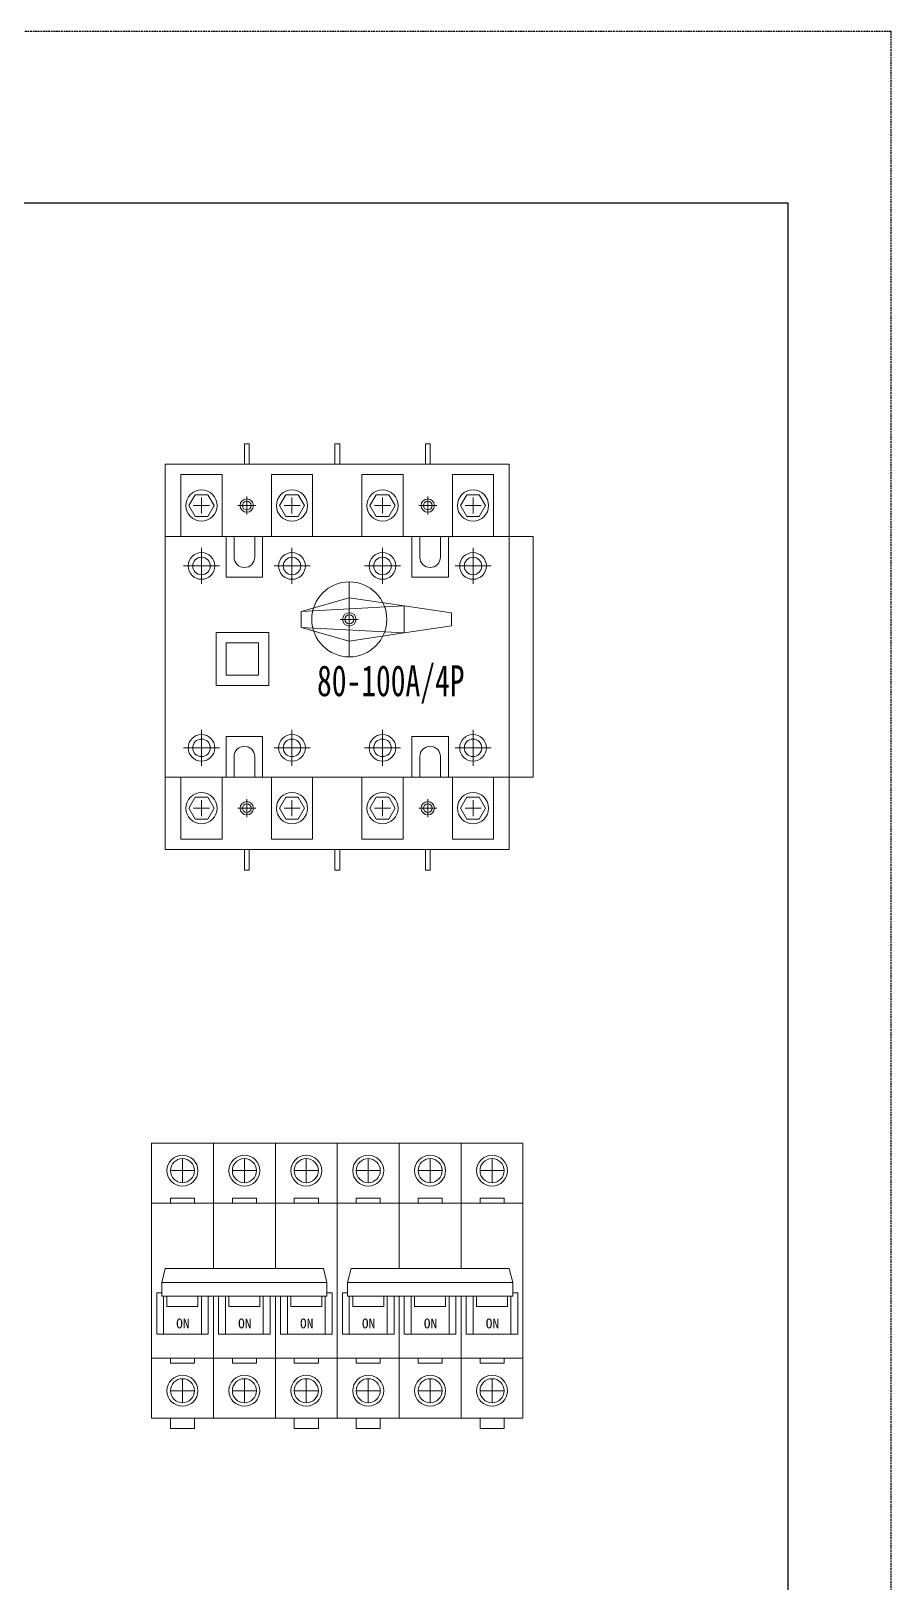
# Model space of a CAD drawing. Extents: x 417152 to 417652, y 364826 to 365626.
# Drawn here: x 417402 to 417652, y 365174.8 to 365626.1 of the extents above; entities that cross this region are included whole.
import ezdxf

# ---------------------------------------------------------------- set-up
doc = ezdxf.new("R2010")
doc.units = 0
doc.header["$MEASUREMENT"] = 0
doc.linetypes.add('DASHED', pattern=[0.75, 0.5, -0.25])
doc.layers.add('布置图', color=30, linetype='Continuous')
doc.layers.add('细线', color=7, linetype='Continuous', lineweight=0)
doc.styles.add('正常', font='')
doc.styles.get('正常').set_extended_font_data('FangSong_GB2312')

# ---------------------------------------------------------------- blocks, each defined once
blk = doc.blocks.new('Manufacturer光辉PartName隔离开关Series100ShellFrameLimitingCurrentRemarkPartTypeMinCurrent16MaxCurrent100Poles4PMinPower0MaxPower0LibType2DelFlgfalseUpdateDate')
at = {"layer": '细线', "color": 7, "transparency": 33554687}
for p, q in [((-39.47, 46.33), (-39.47, 41.67)), ((-26.31, 46.62), (-26.31, 41.38)), ((-13.16, 46.33), (-13.16, 41.67)), ((13.16, 46.33), (13.16, 41.67)), ((26.31, 46.62), (26.31, 41.38)), ((39.47, 46.33), (39.47, 41.67)), ((-41.8, 44), (-37.14, 44)), ((-28.93, 44), (-23.7, 44)), ((-15.48, 44), (-10.83, 44)), ((10.83, 44), (15.48, 44)), ((23.7, 44), (28.93, 44)), ((41.8, 44), (37.14, 44)), ((-39.47, 31.68), (-39.47, 21.2)), ((-32.3, 35), (-32.3, 23.19)), ((-30, 29), (-30, 35)), ((-24, 29), (-24, 35)), ((-21.7, 35), (-21.7, 23.19)), ((-13.16, 31.68), (-13.16, 21.2)), ((13.16, 31.68), (13.16, 21.2)), ((21.7, 35), (21.7, 23.19)), ((24, 29), (24, 35)), ((30, 29), (30, 35)), ((32.3, 35), (32.3, 23.19)), ((39.47, 31.68), (39.47, 21.2)), ((-44.71, 26.44), (-34.24, 26.44)), ((-32.3, 23.19), (-27, 23.19)), ((-21.7, 23.19), (-27, 23.19)), ((-18.39, 26.44), (-7.92, 26.44)), ((7.92, 26.44), (18.39, 26.44)), ((21.7, 23.19), (27, 23.19)), ((32.3, 23.19), (27, 23.19)), ((34.24, 26.44), (44.71, 26.44)), ((3.5, 0), (3.5, 21.82)), ((-10.49, 13.24), (3.5, 17.21)), ((-10.49, 13.24), (19.47, 14.84)), ((3.5, 17.21), (19.47, 14.84)), ((19.47, 6.98), (19.47, 14.84)), ((19.47, 14.84), (33.17, 12.8)), ((-10.49, 8.59), (-10.49, 13.24)), ((0.88, 10.91), (6.12, 10.91)), ((3.5, 8.29), (3.5, 13.53)), ((33.17, 9.02), (33.17, 12.8)), ((-10.49, 8.59), (3.5, 4.61)), ((-10.49, 8.59), (19.47, 6.98)), ((3.5, 4.61), (19.47, 6.98)), ((19.47, 6.98), (33.17, 9.02)), ((-39.47, -31.68), (-39.47, -21.2)), ((-13.16, -31.68), (-13.16, -21.2)), ((13.16, -31.68), (13.16, -21.2)), ((39.47, -31.68), (39.47, -21.2)), ((-44.71, -26.44), (-34.24, -26.44)), ((-32.3, -35), (-32.3, -23.19)), ((-32.3, -23.19), (-27, -23.19)), ((-21.7, -23.19), (-27, -23.19)), ((-21.7, -35), (-21.7, -23.19)), ((-18.39, -26.44), (-7.92, -26.44)), ((7.92, -26.44), (18.39, -26.44)), ((21.7, -35), (21.7, -23.19)), ((21.7, -23.19), (27, -23.19)), ((32.3, -23.19), (27, -23.19)), ((32.3, -35), (32.3, -23.19)), ((34.24, -26.44), (44.71, -26.44)), ((-30, -29), (-30, -35)), ((-24, -29), (-24, -35)), ((24, -29), (24, -35)), ((30, -29), (30, -35)), ((-41.8, -44), (-37.14, -44)), ((-39.47, -46.33), (-39.47, -41.67)), ((-28.93, -44), (-23.7, -44)), ((-26.31, -46.62), (-26.31, -41.38)), ((-15.48, -44), (-10.83, -44)), ((-13.16, -46.33), (-13.16, -41.67)), ((10.83, -44), (15.48, -44)), ((13.16, -46.33), (13.16, -41.67)), ((23.7, -44), (28.93, -44)), ((26.31, -46.62), (26.31, -41.38)), ((41.8, -44), (37.14, -44)), ((39.47, -46.33), (39.47, -41.67))]:
    blk.add_line(p, q, dxfattribs=at)
for points in [[(-26.99, 56), (-25.59, 56), (-25.59, 62), (-26.99, 62)], [(-0.68, 56), (0.73, 56), (0.73, 62), (-0.68, 62)], [(25.63, 56), (27.04, 56), (27.04, 62), (25.63, 62)], [(-50, 56), (50, 56), (50, -56), (-50, -56)], [(-45.47, 35), (-33.47, 35), (-33.47, 53), (-45.47, 53)], [(-19.16, 35), (-7.16, 35), (-7.16, 53), (-19.16, 53)], [(7.16, 35), (19.16, 35), (19.16, 53), (7.16, 53)], [(45.47, 35), (33.47, 35), (33.47, 53), (45.47, 53)], [(-37.64, 40.83), (-35.82, 44), (-37.64, 47.17), (-41.3, 47.17), (-43.13, 44), (-41.3, 40.83)], [(-11.33, 40.83), (-9.5, 44), (-11.33, 47.17), (-14.99, 47.17), (-16.81, 44), (-14.99, 40.83)], [(14.99, 40.83), (16.81, 44), (14.99, 47.17), (11.33, 47.17), (9.5, 44), (11.33, 40.83)], [(37.64, 40.83), (35.82, 44), (37.64, 47.17), (41.3, 47.17), (43.13, 44), (41.3, 40.83)], [(-50, -35), (57, -35), (57, 35), (-50, 35)], [(-35.25, 7.12), (-19.86, 7.12), (-19.86, -8.27), (-35.25, -8.27)], [(-32.25, 4.12), (-22.86, 4.12), (-22.86, -5.27), (-32.25, -5.27)], [(-45.47, -35), (-33.47, -35), (-33.47, -53), (-45.47, -53)], [(-19.16, -35), (-7.16, -35), (-7.16, -53), (-19.16, -53)], [(7.16, -35), (19.16, -35), (19.16, -53), (7.16, -53)], [(45.47, -35), (33.47, -35), (33.47, -53), (45.47, -53)], [(-37.64, -40.83), (-35.82, -44), (-37.64, -47.17), (-41.3, -47.17), (-43.13, -44), (-41.3, -40.83)], [(-11.33, -40.83), (-9.5, -44), (-11.33, -47.17), (-14.99, -47.17), (-16.81, -44), (-14.99, -40.83)], [(14.99, -40.83), (16.81, -44), (14.99, -47.17), (11.33, -47.17), (9.5, -44), (11.33, -40.83)], [(37.64, -40.83), (35.82, -44), (37.64, -47.17), (41.3, -47.17), (43.13, -44), (41.3, -40.83)], [(-26.99, -56), (-25.59, -56), (-25.59, -62), (-26.99, -62)], [(-0.68, -56), (0.73, -56), (0.73, -62), (-0.68, -62)], [(25.63, -56), (27.04, -56), (27.04, -62), (25.63, -62)]]:
    blk.add_lwpolyline(points, close=True, dxfattribs=at)
for centre, radius in [((-39.47, 44), 4.54), ((-26.31, 44), 1.94), ((-26.31, 44), 1.28), ((-13.16, 44), 4.54), ((13.16, 44), 4.54), ((26.31, 44), 1.94), ((26.31, 44), 1.28), ((39.47, 44), 4.54), ((-39.47, 26.44), 3.88), ((-39.47, 26.44), 2.55), ((-13.16, 26.44), 3.88), ((-13.16, 26.44), 2.55), ((13.16, 26.44), 3.88), ((13.16, 26.44), 2.55), ((39.47, 26.44), 3.88), ((39.47, 26.44), 2.55), ((3.5, 10.91), 10.91), ((3.5, 10.91), 1.94), ((3.5, 10.91), 1.28), ((-39.47, -26.44), 3.88), ((-13.16, -26.44), 3.88), ((13.16, -26.44), 3.88), ((39.47, -26.44), 3.88), ((-39.47, -26.44), 2.55), ((-13.16, -26.44), 2.55), ((13.16, -26.44), 2.55), ((39.47, -26.44), 2.55), ((-39.47, -44), 4.54), ((-13.16, -44), 4.54), ((13.16, -44), 4.54), ((39.47, -44), 4.54), ((-26.31, -44), 1.94), ((-26.31, -44), 1.28), ((26.31, -44), 1.94), ((26.31, -44), 1.28)]:
    blk.add_circle(centre, radius, dxfattribs=at)
for centre, start, end in [((-27, 29), 180, 0), ((27, 29), 180, 0), ((-27, -29), 0, 180), ((27, -29), 0, 180)]:
    blk.add_arc(centre, 3, start, end, dxfattribs=at)
at = {"layer": '细线', "color": 7, "transparency": 33554687, "insert": (-34.45, -2.42), "char_height": 9, "width": 100, "attachment_point": 1}
blk.add_mtext('\\pxqc;{\\fFangSong_GB2312|b0|i0|c134|p49;\\W0.7;80-100A/4P}', dxfattribs=at)
blk = doc.blocks.new('Manufacturer光辉PartName微型断路器Series3PShellFrameLimitingCurrentRemarkPartTypeMinCurrent1MaxCurrent63Poles3PMinPower0MaxPower0LibType2DelFlgfalseUpdateDate')
at = {"layer": '细线'}
for p, q in [((-21.5, 32), (-14.5, 32)), ((-18, 35.5), (-18, 28.5)), ((-3.5, 32), (3.5, 32)), ((0, 35.5), (0, 28.5)), ((14.5, 32), (21.5, 32)), ((18, 35.5), (18, 28.5)), ((-18, -35.5), (-18, -28.5)), ((0, -35.5), (0, -28.5)), ((18, -35.5), (18, -28.5)), ((-21.5, -32), (-14.5, -32)), ((-3.5, -32), (3.5, -32)), ((14.5, -32), (21.5, -32))]:
    blk.add_line(p, q, dxfattribs=at)
for points in [[(-9, 3.5), (-9, 40), (-27, 40), (-27, -40), (-9, -40), (-9, -4.5)], [(9, 3.5), (9, 40), (-9, 40), (-9, 3.5)], [(9, -4.5), (9, -40), (27, -40), (27, 40), (9, 40), (9, 3.5)], [(-9, 3.5), (-9, 22.5), (-27, 22.5), (-27, -22.5), (-9, -22.5), (-9, -4.5)], [(9, 3.5), (9, 22.5), (-9, 22.5), (-9, 3.5)], [(9, -4.5), (9, -22.5), (27, -22.5), (27, 22.5), (9, 22.5), (9, 3.5)], [(-24, -3.5), (-25.5, -3.5), (-25.5, -15.5), (-10.5, -15.5), (-10.5, -4.5)], [(-23.5, -4.5), (-23.5, -15.5), (-12.5, -15.5), (-12.5, -4.5)], [(-22.5, -4.5), (-22.5, -7.5), (-13.5, -7.5), (-13.5, -4.5)], [(-9, -4.5), (-9, -40), (9, -40), (9, -4.5)], [(-9, -4.5), (-9, -22.5), (9, -22.5), (9, -4.5)], [(-7.5, -4.5), (-7.5, -15.5), (7.5, -15.5), (7.5, -4.5)], [(-5.5, -4.5), (-5.5, -15.5), (5.5, -15.5), (5.5, -4.5)], [(-4.5, -4.5), (-4.5, -7.5), (4.5, -7.5), (4.5, -4.5)], [(10.5, -4.5), (10.5, -15.5), (25.5, -15.5), (25.5, -3.5), (24, -3.5)], [(12.5, -4.5), (12.5, -15.5), (23.5, -15.5), (23.5, -4.5)], [(13.5, -4.5), (13.5, -7.5), (22.5, -7.5), (22.5, -4.5)]]:
    blk.add_lwpolyline(points, dxfattribs=at)
for points in [[(-21.5, 24), (-14.5, 24), (-14.5, 22.5), (-21.5, 22.5)], [(-3.5, 24), (3.5, 24), (3.5, 22.5), (-3.5, 22.5)], [(14.5, 24), (21.5, 24), (21.5, 22.5), (14.5, 22.5)], [(24, -0.5), (-24, -0.5), (-23, 3.5), (23, 3.5)], [(-24, -4.5), (24, -4.5), (24, -0.5), (-24, -0.5)], [(-21.5, -24), (-14.5, -24), (-14.5, -22.5), (-21.5, -22.5)], [(-3.5, -24), (3.5, -24), (3.5, -22.5), (-3.5, -22.5)], [(14.5, -24), (21.5, -24), (21.5, -22.5), (14.5, -22.5)], [(-21.5, -43), (-14.5, -43), (-14.5, -40), (-21.5, -40)], [(14.5, -43), (21.5, -43), (21.5, -40), (14.5, -40)]]:
    blk.add_lwpolyline(points, close=True, dxfattribs=at)
for centre, radius in [((-18, 32), 4.5), ((0, 32), 4.5), ((18, 32), 4.5), ((-18, 32), 3.5), ((0, 32), 3.5), ((18, 32), 3.5), ((-18, -32), 4.5), ((-18, -32), 3.5), ((0, -32), 4.5), ((0, -32), 3.5), ((18, -32), 4.5), ((18, -32), 3.5)]:
    blk.add_circle(centre, radius, dxfattribs=at)
at = {"layer": '细线', "color": 2, "lineweight": 15, "style": '正常'}
for p in [(-19.83, -13.86), (-1.83, -13.86), (16.17, -13.86)]:
    blk.add_text('ON', height=2.851, dxfattribs=at).set_placement(p)

msp = doc.modelspace()

# ---------------------------------------------------------------- linework, layer by layer
at = {"color": 2}
msp.add_lwpolyline([(417181.95, 365576.14), (417621.95, 365576.14), (417621.95, 364876.14), (417181.95, 364876.14)], close=True, dxfattribs=at)
at = {"layer": '布置图', "linetype": 'DASHED'}
msp.add_lwpolyline([(417151.95, 365626.14), (417651.95, 365626.14), (417651.95, 364826.14), (417151.95, 364826.14)], close=True, dxfattribs=at)

# ---------------------------------------------------------------- block references
for name, p in [('Manufacturer光辉PartName隔离开关Series100ShellFrameLimitingCurrentRemarkPartTypeMinCurrent16MaxCurrent100Poles4PMinPower0MaxPower0LibType2DelFlgfalseUpdateDate', (417490.98, 365444.14)), ('Manufacturer光辉PartName微型断路器Series3PShellFrameLimitingCurrentRemarkPartTypeMinCurrent1MaxCurrent63Poles3PMinPower0MaxPower0LibType2DelFlgfalseUpdateDate', (417463.98, 365262.74)), ('Manufacturer光辉PartName微型断路器Series3PShellFrameLimitingCurrentRemarkPartTypeMinCurrent1MaxCurrent63Poles3PMinPower0MaxPower0LibType2DelFlgfalseUpdateDate', (417517.98, 365262.74))]:
    msp.add_blockref(name, p)

doc.saveas('drawing.dxf')
